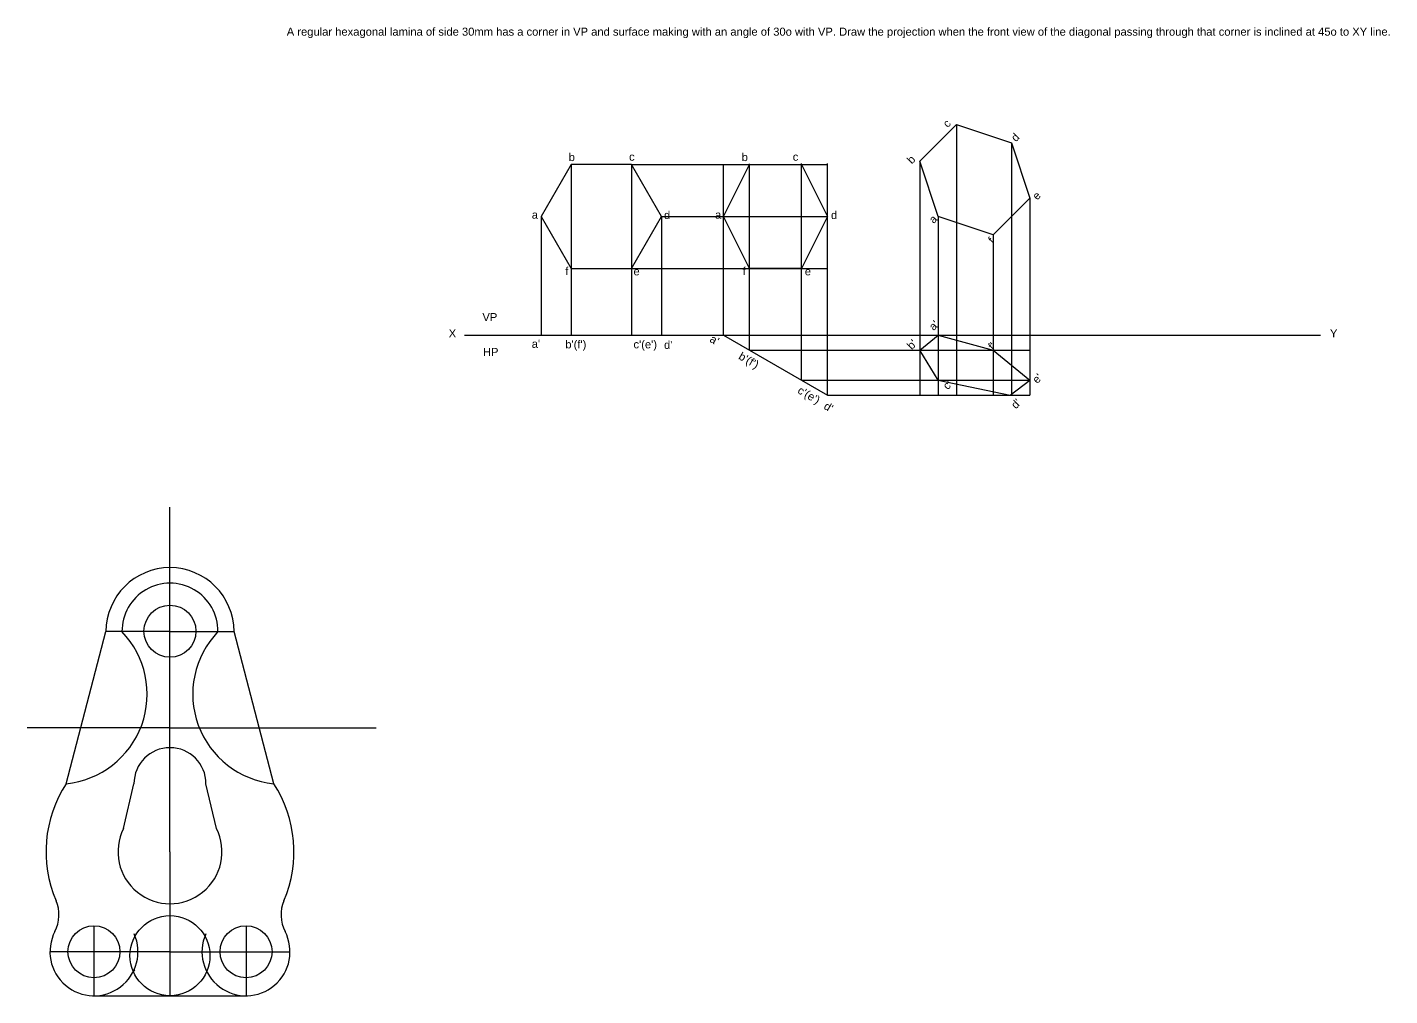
# Model space of a CAD drawing. Header units: inches. Extents: x -117 to 2874, y -258 to 227.
# Drawn here: x 865 to 1546, y -258 to 226 of the extents above; entities that cross this region are included whole.
import ezdxf

# ---------------------------------------------------------------- set-up
doc = ezdxf.new("R2010")
doc.units = ezdxf.units.IN
doc.header["$MEASUREMENT"] = 0
doc.styles.get("Standard").update_dxf_attribs({"font": 'arial.ttf'})

msp = doc.modelspace()

# ---------------------------------------------------------------- linework, layer by layer
for p, q in [((1311.49, 159.18), (1329.86, 177.56)), ((1329.86, 177.56), (1357.42, 168.37)), ((1329.86, 177.56), (1329.86, 42.34)), ((1357.42, 168.37), (1366.61, 140.81)), ((1357.42, 168.37), (1357.42, 42.34)), ((1137.34, 157.61), (1137.34, 105.65)), ((1167.34, 157.61), (1167.34, 72.34)), ((1167.34, 157.61), (1265.44, 157.61)), ((1213.48, 72.34), (1213.48, 157.61)), ((1213.48, 131.63), (1226.47, 157.61)), ((1226.47, 64.84), (1226.47, 157.89)), ((1226.47, 157.61), (1252.45, 157.61)), ((1252.45, 49.84), (1252.45, 158.06)), ((1252.45, 157.61), (1265.44, 131.63)), ((1265.44, 42.34), (1265.44, 158.06)), ((1320.68, 131.63), (1311.49, 159.18)), ((1311.49, 159.18), (1311.49, 42.34)), ((1366.61, 140.81), (1348.23, 122.44)), ((1366.61, 140.81), (1366.61, 42.34)), ((1122.34, 131.63), (1122.34, 72.34)), ((1182.34, 131.63), (1182.34, 72.34)), ((1182.34, 131.63), (1265.44, 131.63)), ((1226.47, 105.65), (1213.48, 131.63)), ((1265.44, 131.63), (1252.45, 105.65)), ((1348.23, 122.44), (1320.68, 131.63)), ((1320.68, 131.63), (1320.68, 42.34)), ((1348.23, 122.44), (1348.23, 42.34)), ((1137.34, 105.65), (1137.34, 72.34)), ((1167.34, 105.65), (1265.44, 105.65)), ((1252.45, 105.65), (1226.47, 105.65)), ((1083.89, 72.34), (1511.93, 72.34)), ((1226.47, 64.84), (1366.61, 64.84)), ((1252.45, 49.84), (1366.61, 49.84)), ((1265.44, 42.34), (1366.61, 42.34)), ((936.71, -58.36), (936.71, -13.73)), ((936.71, -185.93), (936.71, -58.36)), ((884.86, -151.93), (904.71, -75.93)), ((936.71, -75.93), (904.71, -75.93)), ((936.71, -75.93), (968.71, -75.93)), ((988.55, -151.93), (968.71, -75.93)), ((936.71, -123.93), (865.35, -123.93)), ((936.71, -123.93), (1039.86, -123.93)), ((913.43, -174.34), (918.71, -151.93)), ((959.98, -174.34), (954.71, -151.93)), ((936.71, -185.93), (936.71, -257.93)), ((898.71, -222.93), (898.71, -257.93)), ((974.71, -222.93), (974.71, -257.93)), ((936.71, -235.93), (876.71, -235.93)), ((936.71, -235.93), (996.71, -235.93)), ((898.71, -257.93), (974.71, -257.93))]:
    msp.add_line(p, q)
at = {"lineweight": 30}
for p, q in [((1122.34, 72.34), (1182.34, 72.34)), ((1213.48, 72.34), (1265.44, 42.34)), ((1311.49, 64.84), (1320.68, 72.34)), ((1320.68, 72.34), (1348.23, 64.84)), ((1320.68, 49.84), (1311.49, 64.84)), ((1348.23, 64.84), (1366.61, 49.84)), ((1320.68, 49.84), (1356.73, 42.34)), ((1356.73, 42.34), (1366.61, 49.84))]:
    msp.add_line(p, q, dxfattribs=at)
msp.add_lwpolyline([(1137.34, 105.65), (1167.34, 105.65), (1182.34, 131.63), (1167.34, 157.61), (1137.34, 157.61), (1122.34, 131.63)], close=True, dxfattribs=at)
for centre, radius in [((936.71, -75.71), 13), ((936.71, -237.89), 20), ((898.71, -235.93), 13), ((974.71, -235.93), 13)]:
    msp.add_circle(centre, radius)
for centre, radius, start, end in [((936.71, -75.93), 32, 0, 180), ((936.71, -75.71), 24, 359.46733, 180.53267), ((880.31, -107.16), 45, 275.80469, 43.94889), ((993.1, -107.16), 45, 136.05111, 264.19531), ((936.71, -151.93), 18, 0, 180), ((936.71, -185.93), 62, 146.74357, 203.24767), ((936.71, -185.93), 62, 336.75233, 33.25643), ((936.71, -185.93), 26, 153.51896, 26.48104), ((863.2, -217.51), 18, 332.575, 23.24767), ((1010.21, -217.51), 18, 156.75233, 207.425), ((898.71, -235.93), 22, 152.575, 23.95345), ((974.71, -235.93), 22, 156.04655, 27.425), ((936.71, -235.93), 20, 206.52535, 208.1642), ((936.71, -185.93), 62, 253.05831, 253.47781)]:
    msp.add_arc(centre, radius, start, end)

# ---------------------------------------------------------------- texts
at = {"insert": (995.08, 225.98), "char_height": 4, "width": 579.0671, "attachment_point": 1}
msp.add_mtext('A regular hexagonal lamina of side 30mm has a corner in VP and surface making with an angle of 30o with VP. Draw the projection when the front view of the diagonal passing through that corner is inclined at 45o to XY line.', dxfattribs=at)
at = {"char_height": 4, "attachment_point": 1}
for s, insert, rotation in [('c', (1322.61, 178.58), 45), ('d', (1356.73, 171.48), 45), ('b', (1304.67, 160.39), 45), ('e', (1367.37, 142.34), 45), ('a', (1315.63, 130.61), 45), ('f', (1345.27, 120.47), 45), ("a'", (1315.63, 77.1), 45), ("a'", (1208.13, 72.68), 330), ("b'", (1304.67, 67.56), 45), ("f'", (1345.27, 67.23), 45), ("b'(f')", (1222.54, 64.05), 330), ("c'", (1322.61, 47.52), 45), ("e'", (1367.37, 50.59), 45), ("c'(e')", (1252.06, 47.01), 330), ("d'", (1265.14, 39.14), 330), ("d'", (1356.73, 37.96), 45)]:
    msp.add_mtext_dynamic_manual_height_columns(s, width=25.4286, gutter_width=20, heights=[0], dxfattribs=dict(at, insert=insert, rotation=rotation))
for s, insert in [('b', (1136.03, 163.29)), ('b', (1222.5, 163.29)), ('c', (1166.21, 163.46)), ('c', (1248.05, 163.46)), ('a', (1117.54, 134.48)), ('d', (1183.68, 134.31)), ('a', (1209.19, 134.48)), ('d', (1267.15, 134.31)), ('f', (1134.33, 106.35)), ('e', (1168.42, 106.18)), ('f', (1222.98, 106.35)), ('e', (1254.07, 106.18)), ('VP', (1092.88, 83.31)), ('X', (1076.04, 75.18)), ('Y', (1516.58, 75.18)), ("a'", (1117.54, 69.96)), ("b'(f')", (1134.33, 69.69)), ("c'(e')", (1168.42, 69.69)), ("d'", (1183.68, 69.42)), ('HP', (1093.16, 65.9))]:
    msp.add_mtext_dynamic_manual_height_columns(s, width=25.4286, gutter_width=20, heights=[0], dxfattribs=dict(at, insert=insert))

doc.saveas('drawing.dxf')
